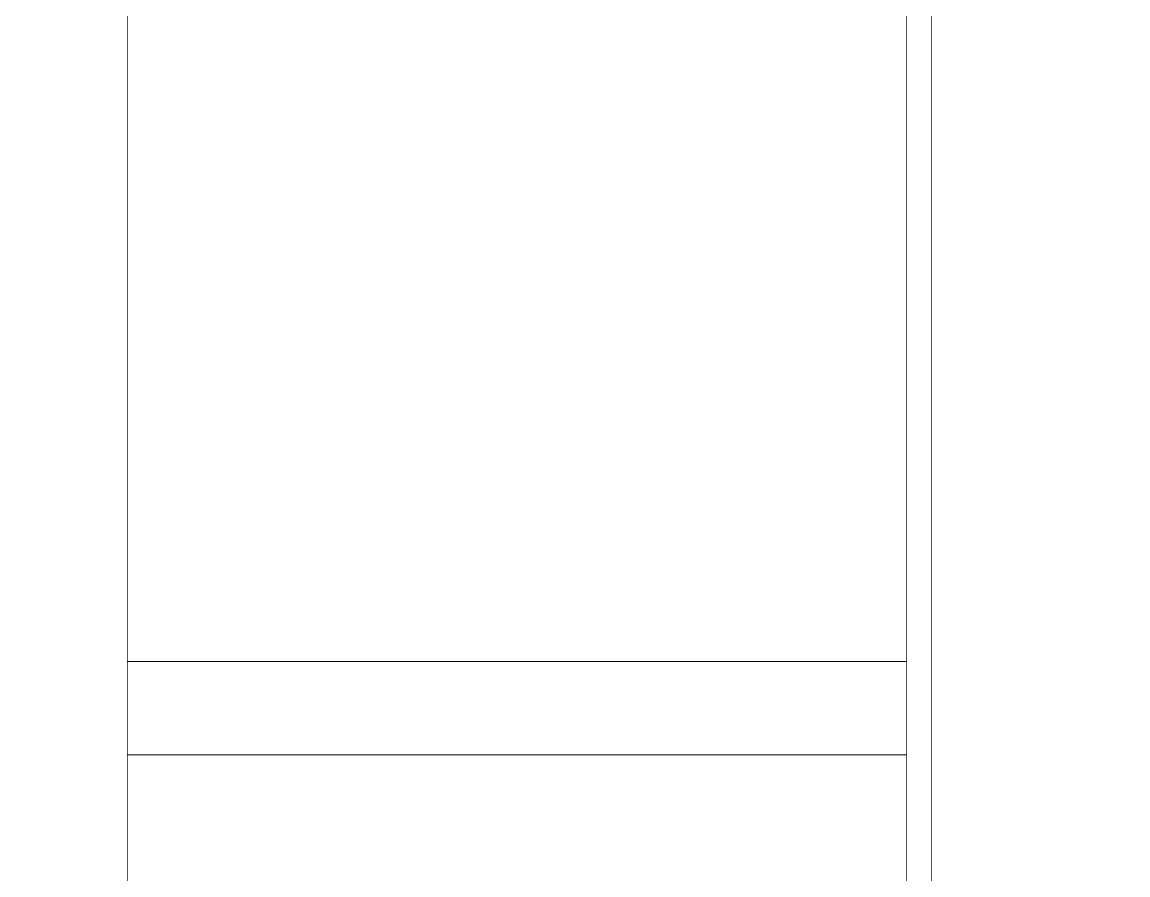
# Model space of a CAD drawing. Header units: millimetres. Extents: x 1112055 to 3390982, y -148532 to 766891.
# Drawn here: x 2507222 to 2527041, y 337535 to 352820 of the extents above; entities that cross this region are included whole.
import ezdxf

# ---------------------------------------------------------------- set-up
doc = ezdxf.new("R2010")
doc.units = ezdxf.units.MM
doc.layers.add('B TITLE BLOCK', color=250, linetype='Continuous', lineweight=0)
doc.styles.add('SWINC', font='swissc.ttf')

msp = doc.modelspace()

# ---------------------------------------------------------------- linework, layer by layer
at = {"layer": 'B TITLE BLOCK', "color": 250, "lineweight": 0}
for p, q in [((2523077.4, 341361.1), (2509110.1, 341361.1)), ((2523077.4, 339685), (2509110.1, 339685))]:
    msp.add_line(p, q, dxfattribs=at)
at = {"layer": 'B TITLE BLOCK', "color": 1, "const_width": 10.1}
msp.add_lwpolyline([(2383811.2, 384330.6), (2383811.2, 291134.9), (2523525.9, 291134.9), (2523525.9, 384330.6)], close=True, dxfattribs=at)
at = {"layer": 'B TITLE BLOCK', "color": 250, "lineweight": 0}
for points, const_width in [([(2384259.6, 383882.2), (2384259.6, 291583.3), (2523077.4, 291583.3), (2523077.4, 383882.2)], 10.1), ([(2509110.1, 291583.3), (2523077.4, 291583.3), (2523077.4, 365874.6), (2509110.1, 365874.6)], 11.6), ([(2523077.4, 341361.1), (2509110.1, 341361.1), (2509110.1, 329920.9), (2523077.4, 329920.9)], 11.6)]:
    msp.add_lwpolyline(points, close=True, dxfattribs=dict(at, const_width=const_width))

# ---------------------------------------------------------------- texts
at = {"layer": 'B TITLE BLOCK', "color": 251, "char_height": 253.313, "attachment_point": 2, "style": 'SWINC'}
for insert in [(2590169.2, 343686.7), (2664545.4, 343686.7)]:
    msp.add_mtext_dynamic_manual_height_columns('\\pxsm1,qj;{\\fBankGothic Lt BT|b0|i0|c0|p34;BHOOMI\\P\\ps*,q*;\\fGost|b0|i0|c0|p2;\\H0.8x;- CONSULTANTS -\\C1; }', width=662363.048, gutter_width=0, heights=[93168.9], dxfattribs=dict(at, insert=insert))

doc.saveas('drawing.dxf')
